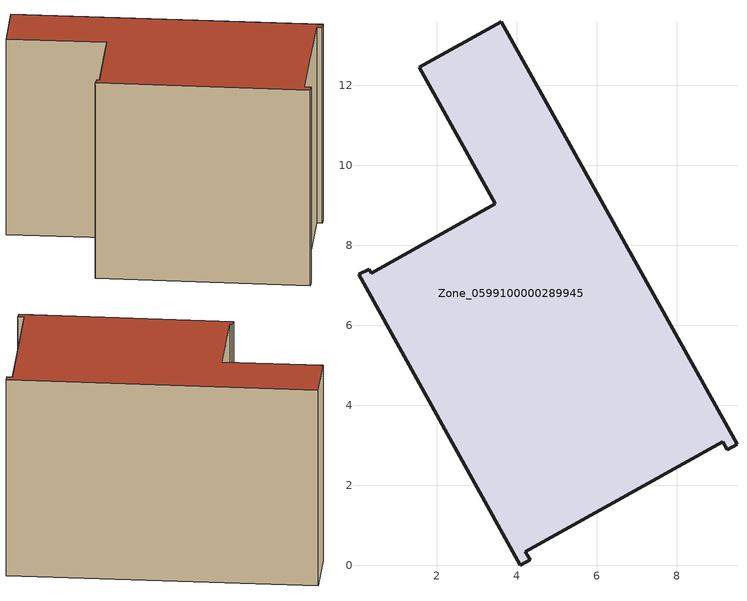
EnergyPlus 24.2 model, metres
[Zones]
Zone_0599100000289945
 floor ground (C_G): 1.57,12.45 3.61,13.59 9.51,3.02 9.26,2.88 9.15,3.08 4.22,0.33 4.34,0.13 4.09,0 0.04,7.28 0.31,7.4 0.36,7.3 3.47,9.04 z0
 wall outside (C_F): 3.61,13.59 1.57,12.45 3.47,9.04 0.36,7.3 0.31,7.4 0.04,7.28 4.09,0 4.34,0.13 4.22,0.33 9.15,3.08 9.26,2.88 9.51,3.02 3.61,13.59 z0:8.28
 roof outside (C_R): 0.36,7.3 0.31,7.4 0.04,7.28 4.09,0 4.34,0.13 4.22,0.33 9.15,3.08 9.26,2.88 9.51,3.02 3.61,13.59 1.57,12.45 3.47,9.04 z8.28
[BUILDING]
Pand.0599100000289945: North Axis=0; Terrain=City; Loads Convergence Tolerance Value=0.04; Temperature Convergence Tolerance Value=0.4; Solar Distribution=FullExterior; Maximum Number of Warmup Days=25; Minimum Number of Warmup Days=1
[Site:Location]
Rotterdam.The.Hague.AP_ZH_NLD Design_Conditions: Latitude=51.96; Longitude=4.45; Time Zone=1; Elevation=-4.5
[SITE:GROUNDTEMPERATURE:BUILDINGSURFACE]
18, 18, 18, 18, 18, 18, 18, 18, 18, 18, 18, 18
[MATERIAL] Thermal Absorptance=0.9; Solar Absorptance=0.7; Visible Absorptance=0.7
Name | Roughness | Thickness | Conductivity | Density | Specific Heat
G.TI.1965-1974 | MediumSmooth | 0.15 | 0.882353 | 540 | 1210
F.TI.1965-1974 | Rough | 0.3 | 0.697674 | 1920 | 840
R.TI.1965-1974 | MediumRough | 0.2 | 0.232558 | 1500 | 1000
[CONSTRUCTION]
C_G: G.TI.1965-1974
C_F: F.TI.1965-1974
C_R: R.TI.1965-1974
[ZONE]
Zone_0599100000289945: Type=1; Multiplier=1; Ceiling Height=Autocalculate; Volume=Autocalculate; Floor Area=autocalculate; Part of Total Floor Area=Yes
[ZONEINFILTRATION:DESIGNFLOWRATE]
Infil_Zone_0599100000289945: Zone or ZoneList or Space or SpaceList=Zone_0599100000289945; Schedule=AlwaysOn; Design Flow Rate Calculation Method=Flow/Area; Flow Rate per Floor Area=0.003; Constant Term Coefficient=1; Temperature Term Coefficient=0; Velocity Term Coefficient=0; Velocity Squared Term Coefficient=0
[HVACTEMPLATE:ZONE:IDEALLOADSAIRSYSTEM]
Zone_0599100000289945: Maximum Heating Supply Air Temperature=50; Minimum Cooling Supply Air Temperature=13; Maximum Heating Supply Air Humidity Ratio=0.0156; Minimum Cooling Supply Air Humidity Ratio=0.0077; Heating Limit=NoLimit; Cooling Limit=NoLimit; Dehumidification Control Type=ConstantSensibleHeatRatio; Cooling Sensible Heat Ratio=0.7; Dehumidification Setpoint=60; Humidification Control Type=None; Humidification Setpoint=30; Outdoor Air Method=None; Outdoor Air Flow Rate per Person=0.00944; Outdoor Air Flow Rate per Zone Floor Area=0; Outdoor Air Flow Rate per Zone=0; Demand Controlled Ventilation Type=None; Outdoor Air Economizer Type=NoEconomizer; Heat Recovery Type=None; Sensible Heat Recovery Effectiveness=0.7; Latent Heat Recovery Effectiveness=0.65
[ZONECONTROL:THERMOSTAT]
ThermostatControl_Zone_0599100000289945: Zone or ZoneList=Zone_0599100000289945; Control Type Schedule=DualSetpointControlType; Control 1=Thermostat_Zone_0599100000289945; Temperature Difference Between Cutout And Setpoint=0
[THERMOSTATSETPOINT:DUALSETPOINT]
Thermostat_Zone_0599100000289945: Heating Setpoint Temperature Schedule=HeatingSetpoint_Zone_0599100000289945; Cooling Setpoint Temperature Schedule=CoolingSetpoint_Zone_0599100000289945
[SCHEDULE:COMPACT]
HeatingSetpoint_Zone_0599100000289945: Through: 12/31, For: AllDays, Until: 24:00, 21
CoolingSetpoint_Zone_0599100000289945: Through: 12/31, For: AllDays, Until: 24:00, 24
DualSetpointControlType: Through: 12/31, For: AllDays, Until: 24:00, 4
AlwaysOn: Through: 12/31, For: AllDays, Until: 24:00, 1
